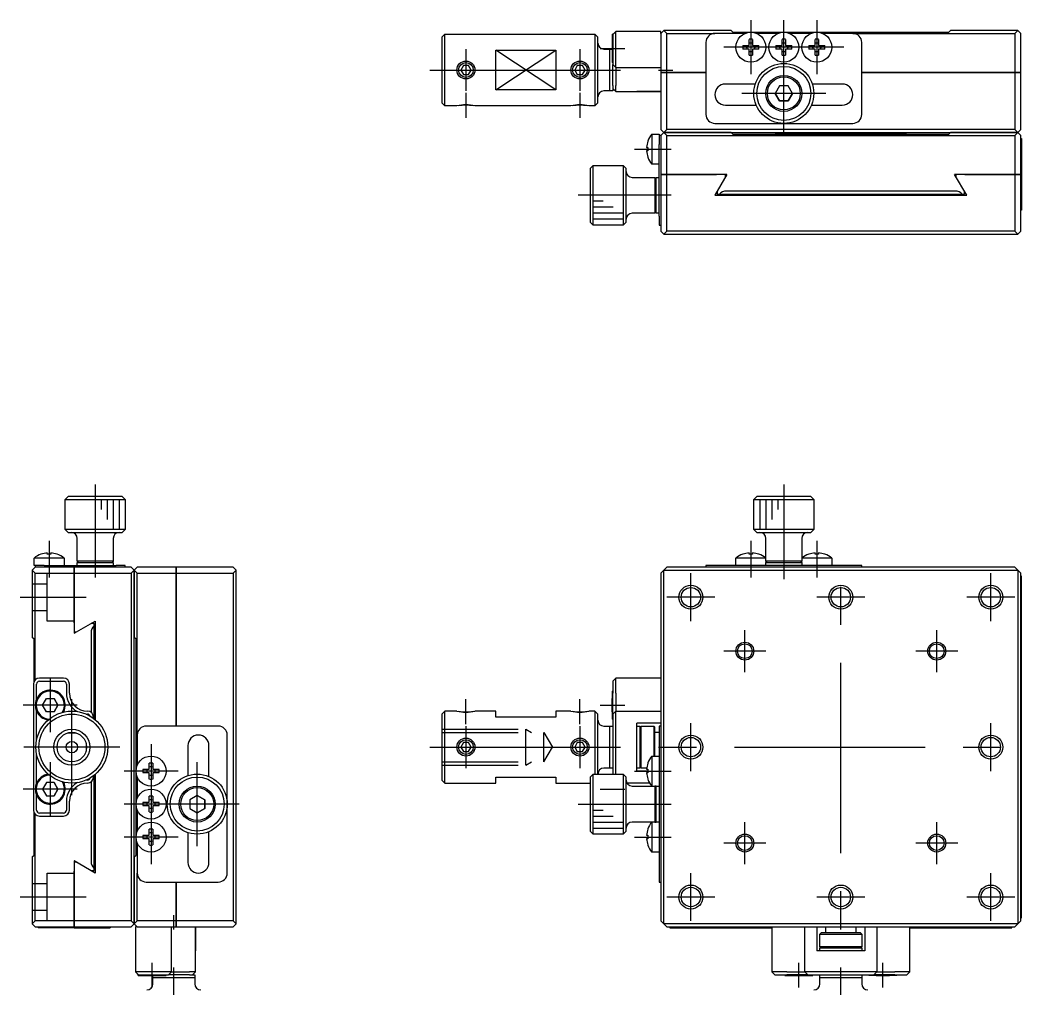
# Model space of a CAD drawing. Extents: x -137 to 250, y -132 to 121.
# Drawn here: x -136.8 to 32, y -40.3 to 121.2 of the extents above; entities that cross this region are included whole.
import ezdxf

# ---------------------------------------------------------------- set-up
doc = ezdxf.new("R2010")
doc.units = 0
doc.linetypes.add('CENTER', pattern=[50.8, 31.75, -6.35, 6.35, -6.35])
doc.linetypes.add('DASHED', pattern=[19.05, 12.7, -6.35])
doc.layers.get('0').update_dxf_attribs({"linetype": 'CONTINUOUS'})
doc.layers.add('CENTER', color=1, linetype='CENTER')

msp = doc.modelspace()

# ---------------------------------------------------------------- linework, layer by layer
at = {"color": 7, "linetype": 'CONTINUOUS'}
for p, q in [((-66.5, 118.42), (-66, 118.92)), ((-66.5, 118.42), (-66.5, 107.42)), ((-66, 106.92), (-66, 118.92)), ((-66, 118.92), (-41, 118.92)), ((-41, 118.92), (-41, 106.92)), ((-41, 118.92), (-40.5, 118.42)), ((-40.5, 107.42), (-40.5, 118.42)), ((-38.1, 118.87), (-38.1, 114.17)), ((-38.1, 118.87), (-37.95, 118.87)), ((-38, 118.82), (-37.5, 119.32)), ((-38, 118.82), (-38, 118.32)), ((-38, 118.32), (-38, 114.32)), ((-37.8, 119.02), (-37.95, 118.87)), ((-30, 119.32), (-37.5, 119.32)), ((-37.5, 118.32), (-37.5, 119.32)), ((-37.5, 114.32), (-37.5, 118.32)), ((-29.5, 119.52), (-30, 119.02)), ((-30, 119.02), (-30, 119.32)), ((-30, 119.02), (-30, 112.52)), ((-18.3, 119.52), (-29.5, 119.52)), ((-29, 119.02), (-29.5, 119.52)), ((-29, 119.02), (-21, 119.02)), ((-29, 112.52), (-29, 119.02)), ((-15.98, 119.02), (-21, 119.02)), ((-18.3, 119.52), (-18, 119.22)), ((-18, 119.22), (-15, 119.22)), ((-15, 119.22), (-9.5, 119.22)), ((-10.48, 119.02), (-14.02, 119.02)), ((-9.5, 119.22), (-4, 119.22)), ((-4.98, 119.02), (-8.52, 119.02)), ((-4, 119.22), (18, 119.22)), ((2, 119.02), (-3.02, 119.02)), ((2, 119.02), (29, 119.02)), ((18, 119.22), (18.3, 119.52)), ((29.5, 119.52), (18.3, 119.52)), ((29.5, 119.52), (29, 119.02)), ((29, 119.02), (29, 112.52)), ((30, 119.02), (29.5, 119.52)), ((30, 112.52), (30, 119.02)), ((-22.5, 117.52), (-22.5, 105.52)), ((-16.32, 117.02), (-15.3, 117.02)), ((-15.3, 117.02), (-15.3, 118.03)), ((-14.7, 118.03), (-14.7, 117.02)), ((-14.7, 117.02), (-13.68, 117.02)), ((-10.82, 117.02), (-9.8, 117.02)), ((-9.8, 117.02), (-9.8, 118.03)), ((-9.2, 118.03), (-9.2, 117.02)), ((-9.2, 117.02), (-8.18, 117.02)), ((-5.32, 117.02), (-4.3, 117.02)), ((-4.3, 117.02), (-4.3, 118.03)), ((-3.7, 118.03), (-3.7, 117.02)), ((-3.7, 117.02), (-2.68, 117.02)), ((3.5, 105.52), (3.5, 117.52)), ((-57.5, 116.23), (-47.5, 116.23)), ((-57.5, 109.6), (-57.5, 116.23)), ((-47.5, 116.23), (-47.5, 109.6)), ((-39.5, 116.42), (-38.5, 116.42)), ((-38.5, 109.42), (-38.5, 116.42)), ((-38.5, 112.92), (-38.5, 116.42)), ((-38.5, 116.42), (-38.1, 116.42)), ((-15.3, 116.42), (-16.32, 116.42)), ((-15.3, 115.4), (-15.3, 116.42)), ((-14.7, 116.42), (-14.7, 115.4)), ((-13.68, 116.42), (-14.7, 116.42)), ((-9.8, 116.42), (-10.82, 116.42)), ((-9.8, 115.4), (-9.8, 116.42)), ((-9.2, 116.42), (-9.2, 115.4)), ((-8.18, 116.42), (-9.2, 116.42)), ((-4.3, 116.42), (-5.32, 116.42)), ((-4.3, 115.4), (-4.3, 116.42)), ((-3.7, 116.42), (-3.7, 115.4)), ((-2.68, 116.42), (-3.7, 116.42)), ((-62.93, 113.67), (-63.37, 112.92)), ((-62.07, 113.67), (-62.93, 113.67)), ((-61.63, 112.92), (-62.07, 113.67)), ((-43.93, 113.67), (-44.37, 112.92)), ((-43.07, 113.67), (-43.93, 113.67)), ((-42.63, 112.92), (-43.07, 113.67)), ((-38, 114.17), (-38.1, 114.17)), ((-38, 114.32), (-38, 113.82)), ((-38, 110.32), (-38, 113.82)), ((-38, 113.82), (-37.5, 113.32)), ((-37.5, 113.32), (-37.5, 114.32)), ((-37.5, 113.32), (-37.5, 110.32)), ((-37.5, 113.32), (-30, 113.32)), ((-63.37, 112.92), (-62.93, 112.17)), ((-62.93, 112.17), (-62.07, 112.17)), ((-62.07, 112.17), (-61.63, 112.92)), ((-44.37, 112.92), (-43.93, 112.17)), ((-43.93, 112.17), (-43.07, 112.17)), ((-43.07, 112.17), (-42.63, 112.92)), ((-38.5, 109.42), (-38.5, 112.92)), ((-30, 112.52), (-30, 103.02)), ((-30, 112.52), (-29, 112.52)), ((-29, 112.52), (-30, 112.52)), ((-22.5, 112.52), (-29, 112.52)), ((-29, 112.52), (-22.5, 112.52)), ((-29, 103.02), (-29, 112.52)), ((29, 112.52), (3.5, 112.52)), ((3.5, 112.52), (29, 112.52)), ((29, 112.52), (29, 103.02)), ((29, 112.52), (30, 112.52)), ((30, 112.52), (29, 112.52)), ((30, 103.02), (30, 112.52)), ((-38, 110.32), (-38, 109.82)), ((-37.5, 109.32), (-38, 109.82)), ((-38, 109.82), (-38, 109.42)), ((-37.5, 109.32), (-37.5, 110.32)), ((-14.25, 110.57), (-19.25, 110.57)), ((-10.22, 110.27), (-10.94, 109.02)), ((-8.78, 110.27), (-10.22, 110.27)), ((-8.06, 109.02), (-8.78, 110.27)), ((0.25, 110.57), (-4.75, 110.57)), ((-47.5, 109.6), (-57.5, 109.6)), ((-38.5, 109.42), (-39.5, 109.42)), ((-38, 109.42), (-38.5, 109.42)), ((-37.5, 109.32), (-30, 109.32)), ((-30, 109.32), (-34, 109.32)), ((-10.22, 107.77), (-10.94, 109.02)), ((-10.94, 109.02), (-10.22, 107.77)), ((-8.06, 109.02), (-8.78, 107.77)), ((-8.78, 107.77), (-8.06, 109.02)), ((-66, 106.92), (-66.5, 107.42)), ((-64, 106.92), (-66, 106.92)), ((-45, 106.92), (-61, 106.92)), ((-41, 106.92), (-42, 106.92)), ((-40.5, 107.42), (-41, 106.92)), ((-19.25, 107.07), (-14.1, 107.07)), ((-8.78, 107.77), (-10.22, 107.77)), ((-10.22, 107.77), (-8.78, 107.77)), ((-4.9, 107.07), (0.25, 107.07)), ((-30, 103.02), (-29.5, 102.52)), ((-29.5, 102.52), (-29, 103.02)), ((29, 103.02), (-29, 103.02)), ((-21, 104.02), (-9.5, 104.02)), ((-9.5, 104.02), (2, 104.02)), ((29, 103.02), (29.5, 102.52)), ((29.5, 102.52), (30, 103.02)), ((-31.52, 102.22), (-30.3, 102.22)), ((-31.52, 102.22), (-31.52, 97.22)), ((-30.3, 102.22), (-30.3, 102.02)), ((-30.3, 102.02), (-30.3, 100.52)), ((-30, 102.02), (-30.3, 102.02)), ((-29.5, 102.52), (-30, 102.02)), ((-30, 102.02), (-30, 95.52)), ((-29.5, 102.52), (-18.3, 102.52)), ((-18.3, 102.52), (-29.5, 102.52)), ((-29, 102.02), (-29.5, 102.52)), ((-29, 102.02), (29, 102.02)), ((-29, 95.52), (-29, 102.02)), ((-18.3, 102.52), (18.3, 102.52)), ((-18.3, 102.52), (-18, 102.22)), ((-18, 102.22), (18, 102.22)), ((-10.5, 102.32), (10.5, 102.32)), ((18, 102.22), (18.3, 102.52)), ((18.3, 102.52), (29.5, 102.52)), ((29.5, 102.52), (18.3, 102.52)), ((29.5, 102.52), (29, 102.02)), ((29, 102.02), (29, 95.52)), ((30, 102.02), (29.5, 102.52)), ((30, 95.52), (30, 102.02)), ((30, 101.52), (30.15, 101.52)), ((30.15, 101.52), (30.15, 95.52)), ((-32.38, 100.02), (-32.17, 100.02)), ((-32.17, 101.07), (-32.17, 101.03)), ((-32.17, 100.02), (-32.17, 99.42)), ((-30.3, 88.52), (-30.3, 100.52)), ((-32.17, 99.42), (-32.38, 99.42)), ((-32.17, 98.4), (-32.17, 98.37)), ((-41.8, 96.52), (-41.3, 97.02)), ((-41.8, 96.52), (-41.8, 87.52)), ((-41.3, 87.02), (-41.3, 97.02)), ((-41.3, 97.02), (-36.3, 97.02)), ((-36.3, 97.02), (-36.3, 87.02)), ((-36.3, 97.02), (-35.8, 96.52)), ((-35.8, 87.52), (-35.8, 96.52)), ((-30.3, 97.22), (-31.52, 97.22)), ((-34.8, 95.02), (-31, 95.02)), ((-31, 95.02), (-31, 89.02)), ((-31, 95.02), (-30.8, 94.82)), ((-30.8, 89.02), (-30.8, 95.02)), ((-30.8, 95.02), (-30.3, 95.02)), ((-30.8, 89.22), (-30.8, 94.82)), ((-30, 95.52), (-30, 86.02)), ((-30, 95.52), (-29, 95.52)), ((-29, 95.52), (-30, 95.52)), ((-20.7, 95.52), (-29, 95.52)), ((-29, 95.52), (-20.7, 95.52)), ((-29, 86.02), (-29, 95.52)), ((-18.98, 95.52), (-21, 92.02)), ((-18.98, 95.52), (-20.7, 95.52)), ((-19.2, 95.14), (-19.2, 95.52)), ((-19.1, 95.31), (-18.98, 95.52)), ((21, 92.02), (18.98, 95.52)), ((18.98, 95.52), (19.1, 95.31)), ((20.7, 95.52), (18.98, 95.52)), ((19.2, 95.52), (19.2, 95.14)), ((29, 95.52), (20.7, 95.52)), ((20.7, 95.52), (29, 95.52)), ((29, 95.52), (29, 86.02)), ((29, 95.52), (30, 95.52)), ((30, 95.52), (29, 95.52)), ((30, 86.02), (30, 95.52)), ((30, 95.52), (30.15, 95.52)), ((30, 95.52), (30.15, 95.52)), ((30.15, 95.52), (30.15, 89.52)), ((-21, 92.02), (21, 92.02)), ((-20.6, 92.71), (-20.6, 92.22)), ((-20.6, 92.22), (-20.22, 92.22)), ((-20.22, 92.22), (20.22, 92.22)), ((19.1, 92.72), (-19.1, 92.72)), ((-5, 92.02), (-5, 92.22)), ((5, 92.22), (5, 92.02)), ((20.22, 92.22), (20.6, 92.22)), ((20.6, 92.22), (20.6, 92.71)), ((-39.6, 91.02), (-41.3, 91.02)), ((-37.95, 90.02), (-41.3, 90.02)), ((30.15, 89.52), (30, 89.52)), ((-36.3, 89.02), (-41.3, 89.02)), ((-36.3, 88.02), (-41.3, 88.02)), ((-31, 89.02), (-34.8, 89.02)), ((-30.8, 89.22), (-31, 89.02)), ((-30.3, 89.02), (-30.8, 89.02)), ((-30.3, 88.52), (-30.3, 87.02)), ((-41.3, 87.02), (-41.8, 87.52)), ((-36.3, 87.02), (-41.3, 87.02)), ((-35.8, 87.52), (-36.3, 87.02)), ((-30.3, 87.02), (-30, 87.02)), ((-30, 86.02), (-29.5, 85.52)), ((-29.5, 85.52), (-29, 86.02)), ((-29.5, 85.52), (29.5, 85.52)), ((29, 86.02), (-29, 86.02)), ((29, 86.02), (29.5, 85.52)), ((29.5, 85.52), (30, 86.02)), ((-129.3, 41.3), (-128.8, 41.8)), ((-129.3, 41.3), (-119.3, 41.3)), ((-129.3, 36.3), (-129.3, 41.3)), ((-119.8, 41.8), (-128.8, 41.8)), ((-123.3, 41.3), (-123.3, 39.6)), ((-122.3, 41.3), (-122.3, 37.95)), ((-121.3, 41.3), (-121.3, 36.3)), ((-120.3, 41.3), (-120.3, 36.3)), ((-119.8, 41.8), (-119.3, 41.3)), ((-119.3, 41.3), (-119.3, 36.3)), ((-14.5, 41.3), (-14, 41.8)), ((-14.5, 41.3), (-4.5, 41.3)), ((-14.5, 36.3), (-14.5, 41.3)), ((-5, 41.8), (-14, 41.8)), ((-13.5, 41.3), (-13.5, 36.3)), ((-12.5, 41.3), (-12.5, 36.3)), ((-11.5, 41.3), (-11.5, 37.95)), ((-10.5, 41.3), (-10.5, 39.6)), ((-5, 41.8), (-4.5, 41.3)), ((-4.5, 41.3), (-4.5, 36.3)), ((-119.3, 36.3), (-129.3, 36.3)), ((-128.8, 35.8), (-129.3, 36.3)), ((-128.8, 35.8), (-119.8, 35.8)), ((-119.3, 36.3), (-119.8, 35.8)), ((-9.5, 36.3), (-14.5, 36.3)), ((-14, 35.8), (-14.5, 36.3)), ((-14, 35.8), (-9.5, 35.8)), ((-4.5, 36.3), (-9.5, 36.3)), ((-9.5, 35.8), (-5, 35.8)), ((-4.5, 36.3), (-5, 35.8)), ((-127.3, 31), (-127.3, 34.8)), ((-121.3, 34.8), (-121.3, 31)), ((-12.5, 31), (-12.5, 34.8)), ((-6.5, 34.8), (-6.5, 31)), ((-133.32, 32.17), (-133.35, 32.17)), ((-132.3, 32.17), (-132.3, 32.38)), ((-131.7, 32.17), (-132.3, 32.17)), ((-131.7, 32.38), (-131.7, 32.17)), ((-130.65, 32.17), (-130.69, 32.17)), ((-16.32, 32.17), (-16.35, 32.17)), ((-15.3, 32.17), (-15.3, 32.38)), ((-14.7, 32.17), (-15.3, 32.17)), ((-14.7, 32.38), (-14.7, 32.17)), ((-13.65, 32.17), (-13.68, 32.17)), ((-5.32, 32.17), (-5.35, 32.17)), ((-4.3, 32.17), (-4.3, 32.38)), ((-3.7, 32.17), (-4.3, 32.17)), ((-3.7, 32.38), (-3.7, 32.17)), ((-2.65, 32.17), (-2.68, 32.17)), ((-134.5, 30.3), (-134.5, 31.52)), ((-129.5, 31.52), (-134.5, 31.52)), ((-129.5, 31.52), (-129.5, 30.3)), ((-121.3, 31), (-127.3, 31)), ((-127.1, 30.8), (-127.3, 31)), ((-127.3, 30.8), (-121.3, 30.8)), ((-127.3, 30.3), (-127.3, 30.8)), ((-127.1, 30.8), (-121.5, 30.8)), ((-121.3, 31), (-121.5, 30.8)), ((-121.3, 30.8), (-121.3, 30.3)), ((-17.5, 30.3), (-17.5, 31.52)), ((-12.5, 31.52), (-17.5, 31.52)), ((-9.5, 31), (-12.5, 31)), ((-12.3, 30.8), (-12.5, 31)), ((-12.5, 31), (-12.5, 30.8)), ((-12.5, 30.8), (-6.5, 30.8)), ((-12.5, 30.8), (-12.3, 30.8)), ((-12.5, 30.3), (-12.5, 30.8)), ((-6.5, 31), (-9.5, 31)), ((-6.5, 31), (-6.7, 30.8)), ((-6.7, 30.8), (-6.5, 30.8)), ((-1.5, 31.52), (-6.5, 31.52)), ((-6.5, 30.8), (-6.5, 31)), ((-6.5, 30.8), (-6.5, 30.3)), ((-1.5, 31.52), (-1.5, 30.3)), ((-134.3, 30), (-134.8, 29.5)), ((-134.8, 29.5), (-134.8, 18.3)), ((-134.8, 29.5), (-134.3, 29)), ((-134.3, 30.3), (-134.5, 30.3)), ((-132.8, 30.3), (-134.3, 30.3)), ((-134.3, 30.3), (-134.3, 30)), ((-127.8, 30), (-134.3, 30)), ((-134.3, 11.21), (-134.3, 29)), ((-134.3, 29), (-127.8, 29)), ((-132.8, 30.3), (-120.8, 30.3)), ((-118.3, 30), (-127.8, 30)), ((-127.8, 29), (-127.8, 30)), ((-127.8, 30), (-127.8, 29)), ((-127.8, 29), (-118.3, 29)), ((-127.8, 29), (-127.8, 20.7)), ((-127.8, 20.7), (-127.8, 29)), ((-119.3, 30.3), (-120.8, 30.3)), ((-119.3, 30), (-119.3, 30.3)), ((-117.8, 29.5), (-118.3, 30)), ((-118.3, 29), (-117.8, 29.5)), ((-118.3, 29), (-118.3, -29)), ((-117.3, 30), (-117.8, 29.5)), ((-117.8, 18.3), (-117.8, 29.5)), ((-117.8, 29.5), (-117.8, 18.3)), ((-117.8, 29.5), (-117.3, 29)), ((-110.8, 30), (-117.3, 30)), ((-117.3, 2), (-117.3, 29)), ((-117.3, 29), (-110.8, 29)), ((-101.3, 30), (-110.8, 30)), ((-110.8, 29), (-110.8, 30)), ((-110.8, 30), (-110.8, 29)), ((-110.8, 3.5), (-110.8, 29)), ((-110.8, 29), (-110.8, 3.5)), ((-110.8, 29), (-101.3, 29)), ((-100.8, 29.5), (-101.3, 30)), ((-101.3, 29), (-100.8, 29.5)), ((-101.3, 29), (-101.3, -29)), ((-100.8, -29.5), (-100.8, 29.5)), ((-30, 29), (-29.5, 29.5)), ((-30, 29), (-30, -29)), ((-29.5, 29.5), (-29, 30)), ((-29.5, 29.5), (29.5, 29.5)), ((-29.5, -29.5), (-29.5, 29.5)), ((29, 30), (-29, 30)), ((3.5, 30.3), (-22.5, 30.3)), ((-22.5, 30.3), (-22.5, 30)), ((3.5, 30), (3.5, 30.3)), ((29, 30), (29.5, 29.5)), ((29.5, 29.5), (29.5, -29.5)), ((29.5, 29.5), (30, 29)), ((30, -29), (30, 29)), ((30.15, 28.5), (30, 28.5)), ((30.15, -28.5), (30.15, 28.5)), ((-127.8, 18.98), (-124.3, 21)), ((-127.8, 20.7), (-127.8, 18.98)), ((-124.5, 20.6), (-125, 20.6)), ((-124.5, 20.22), (-124.5, 20.6)), ((-124.3, 21), (-124.3, 4.56)), ((-127.8, 19.2), (-127.42, 19.2)), ((-127.8, 18.98), (-127.59, 19.1)), ((-125, 19.1), (-125, 5.8)), ((-124.5, 4.72), (-124.5, 20.22)), ((-134.5, 18), (-134.8, 18.3)), ((-134.5, 10.94), (-134.5, 18)), ((-117.8, -18.3), (-117.8, 18.3)), ((-117.5, 18), (-117.8, 18.3)), ((-117.5, -4), (-117.5, 18)), ((-134.6, 10.5), (-134.6, -10.5)), ((-134.1, 7.98), (-134.1, 10.5)), ((-129.6, 11.5), (-133.6, 11.5)), ((-133.6, 11), (-129.6, 11)), ((-129.1, 10.5), (-129.1, 9)), ((-128.6, 9), (-128.6, 10.5)), ((-38, 11), (-37.5, 11.5)), ((-38, 11), (-38, 10.5)), ((-38, 10.5), (-38, 9)), ((-30, 11.5), (-37.5, 11.5)), ((-37.5, 10.5), (-37.5, 11.5)), ((-37.5, 9), (-37.5, 10.5)), ((-38.1, 9.35), (-38.1, 4.65)), ((-38.1, 9.35), (-38.1, 4.65)), ((-38.1, 9.35), (-38, 9.35)), ((-38, 5.5), (-38, 9)), ((-37.5, 9), (-37.5, 6)), ((-133.07, 7), (-132.44, 8.1)), ((-132.44, 5.9), (-133.07, 7)), ((-132.44, 8.1), (-131.17, 8.1)), ((-130.53, 7), (-131.17, 8.1)), ((-131.17, 8.1), (-130.53, 7)), ((-131.17, 5.9), (-130.53, 7)), ((-130.53, 7), (-131.17, 5.9)), ((-38.1, 8.1), (-38.1, 7)), ((-38.1, 7), (-38.1, 8.1)), ((-38.1, 7), (-38.1, 5.9)), ((-38.1, 5.9), (-38.1, 7)), ((-134.1, 1.09), (-134.1, 6.02)), ((-131.17, 5.9), (-132.44, 5.9)), ((-66.5, 5.5), (-66, 6)), ((-66.5, 5.5), (-66.5, -5.5)), ((-66, -6), (-66, 6)), ((-64, 6), (-66, 6)), ((-57.5, 6), (-61, 6)), ((-57.5, 5), (-57.5, 6)), ((-47.5, 6), (-47.5, 5)), ((-45, 6), (-47.5, 6)), ((-41, 6), (-42, 6)), ((-41, 6), (-41, -4.5)), ((-41, 6), (-40.5, 5.5)), ((-40.5, -4.5), (-40.5, 5.5)), ((-38, 5.5), (-37.5, 6)), ((-38, 5.5), (-38, 5)), ((-37.5, 6), (-30, 6)), ((-37.5, 5), (-37.5, 6)), ((-124.6, 4.8), (-124.6, 5)), ((-124.5, 5), (-124.3, 5)), ((-103.8, 3.5), (-115.8, 3.5)), ((-47.5, 5), (-57.5, 5)), ((-39.5, 3.5), (-38.5, 3.5)), ((-38.5, -3.5), (-38.5, 3.5)), ((-38.5, 0), (-38.5, 3.5)), ((-38.5, 3.5), (-38, 3.5)), ((-38, 4.65), (-38.1, 4.65)), ((-38, 5), (-38, 1.62)), ((-37.5, -4.5), (-37.5, 5)), ((-34, -4), (-34, 4)), ((-30, 4), (-34, 4)), ((-34, 3.5), (-33.5, 3.5)), ((-33.5, 3.5), (-33.5, -3.5)), ((-33.5, 3.5), (-33.5, 3.3)), ((-33.5, 3.3), (-33.3, 3.5)), ((-33.3, -3.5), (-33.3, 3.5)), ((-33.3, 3.5), (-31.2, 3.5)), ((-31.2, 3.5), (-31.2, -1.5)), ((-31.2, 3.5), (-31, 3.3)), ((-30.3, 3.5), (-30.3, -22.5)), ((-30, 3.5), (-30.3, 3.5)), ((-127.5, 2.34), (-128.9, 2.34)), ((-117.3, 2), (-117.3, -3.02)), ((-102.3, -9.5), (-102.3, 2)), ((-31, -1.5), (-31, 3.3)), ((-31, 2.5), (-31, 3.3)), ((-31, 2.5), (-30.3, 2.5)), ((-31, -1.5), (-31, 2.5)), ((-31, 2), (-31, 2.5)), ((-125.8, 0.69), (-125.8, -0.69)), ((-108.85, 0.25), (-108.85, -4.75)), ((-105.35, -4.9), (-105.35, 0.25)), ((-62.93, 0.75), (-63.37, 0)), ((-63.37, 0), (-62.93, -0.75)), ((-62.07, 0.75), (-62.93, 0.75)), ((-61.63, 0), (-62.07, 0.75)), ((-62.07, -0.75), (-61.63, 0)), ((-43.93, 0.75), (-44.37, 0)), ((-44.37, 0), (-43.93, -0.75)), ((-43.07, 0.75), (-43.93, 0.75)), ((-42.63, 0), (-43.07, 0.75)), ((-43.07, -0.75), (-42.63, 0)), ((-38.5, -3.5), (-38.5, 0)), ((-38, 1.62), (-38, -1.62)), ((-134.1, -6.02), (-134.1, -1.09)), ((-122.39, -1.5), (-122.39, -1.5)), ((-62.93, -0.75), (-62.07, -0.75)), ((-43.93, -0.75), (-43.07, -0.75)), ((-38, -1.62), (-38, -4.5)), ((-31.52, -1.5), (-30.3, -1.5)), ((-31.52, -1.5), (-31.52, -6.5)), ((-115.3, -3.7), (-115.3, -2.68)), ((-114.7, -2.68), (-114.7, -3.7)), ((-33.3, -3.5), (-33.5, -3.3)), ((-33.5, -3.3), (-33.5, -3.5)), ((-32.17, -2.65), (-32.17, -2.68)), ((-124.6, -5), (-124.6, -4.8)), ((-124.5, -20.22), (-124.5, -4.72)), ((-124.3, -5), (-124.5, -5)), ((-124.3, -4.56), (-124.3, -21)), ((-117.5, -9.5), (-117.5, -4)), ((-117.3, -4.98), (-117.3, -8.52)), ((-116.32, -3.7), (-115.3, -3.7)), ((-115.3, -4.3), (-116.32, -4.3)), ((-115.3, -5.32), (-115.3, -4.3)), ((-114.7, -3.7), (-113.69, -3.7)), ((-114.7, -4.3), (-114.7, -5.32)), ((-113.69, -4.3), (-114.7, -4.3)), ((-57.5, -5), (-47.5, -5)), ((-57.5, -6), (-57.5, -5)), ((-47.5, -5), (-47.5, -6)), ((-41.8, -5), (-41.3, -4.5)), ((-41.8, -5), (-41.8, -14)), ((-41.3, -14.5), (-41.3, -4.5)), ((-41.3, -4.5), (-36.3, -4.5)), ((-38.5, -3.5), (-39.5, -3.5)), ((-38, -3.5), (-38.5, -3.5)), ((-36.3, -4.5), (-36.3, -9.5)), ((-36.3, -4.5), (-35.8, -5)), ((-35.8, -9.5), (-35.8, -5)), ((-33.5, -3.5), (-34, -3.5)), ((-32.2, -4), (-34, -4)), ((-32.36, -3.5), (-33.3, -3.5)), ((-32.38, -3.7), (-32.17, -3.7)), ((-32.17, -4.3), (-32.38, -4.3)), ((-32.17, -3.7), (-32.17, -4.3)), ((-132.44, -5.9), (-133.07, -7)), ((-131.17, -5.9), (-132.44, -5.9)), ((-131.17, -5.9), (-130.53, -7)), ((-130.53, -7), (-131.17, -5.9)), ((-125, -5.8), (-125, -19.1)), ((-66, -6), (-66.5, -5.5)), ((-66, -6), (-57.5, -6)), ((-47.5, -6), (-41.8, -6)), ((-31.86, -6), (-35.67, -6)), ((-34.8, -6.5), (-31, -6.5)), ((-32.17, -5.32), (-32.17, -5.35)), ((-31, -6.5), (-31, -9.5)), ((-31, -6.5), (-30.8, -6.7)), ((-30.8, -6.5), (-31, -6.5)), ((-30.8, -12.5), (-30.8, -6.5)), ((-30.8, -6.5), (-30.3, -6.5)), ((-30.8, -6.7), (-30.8, -6.5)), ((-134.1, -10.5), (-134.1, -7.98)), ((-133.07, -7), (-132.44, -8.1)), ((-132.44, -8.1), (-131.17, -8.1)), ((-130.53, -7), (-131.17, -8.1)), ((-131.17, -8.1), (-130.53, -7)), ((-115.3, -9.2), (-115.3, -8.18)), ((-114.7, -8.18), (-114.7, -9.2)), ((-107.3, -8.06), (-108.55, -8.78)), ((-107.3, -8.06), (-106.05, -8.78)), ((-106.05, -8.78), (-107.3, -8.06)), ((-129.1, -9), (-129.1, -10.5)), ((-128.6, -10.5), (-128.6, -9)), ((-117.5, -15), (-117.5, -9.5)), ((-116.32, -9.2), (-115.3, -9.2)), ((-115.3, -9.8), (-116.32, -9.8)), ((-115.3, -10.82), (-115.3, -9.8)), ((-114.7, -9.2), (-113.69, -9.2)), ((-114.7, -9.8), (-114.7, -10.82)), ((-113.69, -9.8), (-114.7, -9.8)), ((-108.55, -8.78), (-108.55, -10.22)), ((-106.05, -8.78), (-106.05, -10.22)), ((-106.05, -10.22), (-106.05, -8.78)), ((-102.3, -21), (-102.3, -9.5)), ((-36.3, -9.5), (-36.3, -14.5)), ((-35.8, -14), (-35.8, -9.5)), ((-31, -9.5), (-31, -12.5)), ((-134.5, -18), (-134.5, -10.94)), ((-134.3, -29), (-134.3, -11.21)), ((-129.6, -11), (-133.6, -11)), ((-133.6, -11.5), (-129.6, -11.5)), ((-117.3, -10.48), (-117.3, -14.02)), ((-108.55, -10.22), (-107.3, -10.94)), ((-106.05, -10.22), (-107.3, -10.94)), ((-107.3, -10.94), (-106.05, -10.22)), ((-41.3, -10.5), (-39.6, -10.5)), ((-41.3, -11.5), (-37.95, -11.5)), ((-41.3, -12.5), (-36.3, -12.5)), ((-41.3, -13.5), (-36.3, -13.5)), ((-31, -12.5), (-34.8, -12.5)), ((-31.52, -12.5), (-31.52, -17.5)), ((-30.8, -12.3), (-31, -12.5)), ((-31, -12.5), (-30.8, -12.5)), ((-30.8, -12.5), (-30.8, -12.3)), ((-30.3, -12.5), (-30.8, -12.5)), ((-117.5, -18), (-117.5, -15)), ((-116.32, -14.7), (-115.3, -14.7)), ((-115.3, -14.7), (-115.3, -13.68)), ((-114.7, -13.68), (-114.7, -14.7)), ((-114.7, -14.7), (-113.69, -14.7)), ((-108.85, -14.25), (-108.85, -19.25)), ((-105.35, -19.25), (-105.35, -14.1)), ((-41.3, -14.5), (-41.8, -14)), ((-36.3, -14.5), (-41.3, -14.5)), ((-35.8, -14), (-36.3, -14.5)), ((-32.38, -14.7), (-32.17, -14.7)), ((-32.17, -13.65), (-32.17, -13.68)), ((-32.17, -14.7), (-32.17, -15.3)), ((-117.3, -15.98), (-117.3, -21)), ((-115.3, -15.3), (-116.32, -15.3)), ((-115.3, -16.32), (-115.3, -15.3)), ((-114.7, -15.3), (-114.7, -16.32)), ((-113.69, -15.3), (-114.7, -15.3)), ((-32.17, -15.3), (-32.38, -15.3)), ((-32.17, -16.32), (-32.17, -16.35)), ((-134.8, -18.3), (-134.5, -18)), ((-134.8, -18.3), (-134.8, -29.5)), ((-117.8, -18.3), (-117.5, -18)), ((-117.8, -29.5), (-117.8, -18.3)), ((-117.8, -18.3), (-117.8, -29.5)), ((-30.3, -17.5), (-31.52, -17.5)), ((-124.3, -21), (-127.8, -18.98)), ((-127.8, -18.98), (-127.8, -20.7)), ((-127.59, -19.1), (-127.8, -18.98)), ((-127.42, -19.2), (-127.8, -19.2)), ((-127.59, -19.1), (-125, -20.6)), ((-124.5, -20.6), (-124.5, -20.22)), ((-127.8, -20.7), (-127.8, -29)), ((-127.8, -29), (-127.8, -20.7)), ((-125, -20.6), (-124.5, -20.6)), ((-117.3, -29), (-117.3, -21)), ((-115.8, -22.5), (-103.8, -22.5)), ((-110.8, -22.5), (-110.8, -29)), ((-110.8, -29), (-110.8, -22.5)), ((-30.3, -22.5), (-30, -22.5)), ((30, -28.5), (30.15, -28.5)), ((-134.3, -29), (-134.8, -29.5)), ((-134.8, -29.5), (-134.3, -30)), ((-127.8, -29), (-134.3, -29)), ((-134.3, -30), (-127.8, -30)), ((-133.8, -30), (-133.8, -30.15)), ((-127.8, -30.15), (-133.8, -30.15)), ((-118.3, -29), (-127.8, -29)), ((-127.8, -30), (-127.8, -29)), ((-127.8, -29), (-127.8, -30)), ((-127.8, -30), (-118.3, -30)), ((-127.8, -30.15), (-127.8, -30)), ((-127.8, -30), (-127.8, -30.15)), ((-127.8, -30.15), (-121.8, -30.15)), ((-121.8, -30), (-121.8, -30.15)), ((-117.8, -29.5), (-118.3, -29)), ((-118.3, -30), (-117.8, -29.5)), ((-117.3, -29), (-117.8, -29.5)), ((-117.8, -29.5), (-117.3, -30)), ((-117.6, -30), (-117.6, -37.5)), ((-117.3, -30), (-117.6, -30)), ((-110.8, -29), (-117.3, -29)), ((-117.3, -30), (-110.8, -30)), ((-111.6, -37.5), (-111.6, -30)), ((-101.3, -29), (-110.8, -29)), ((-110.8, -30), (-110.8, -29)), ((-110.8, -29), (-110.8, -30)), ((-110.8, -30), (-101.3, -30)), ((-107.6, -37.5), (-107.6, -30)), ((-107.6, -30), (-107.6, -34)), ((-100.8, -29.5), (-101.3, -29)), ((-101.3, -30), (-100.8, -29.5)), ((-29.5, -29.5), (-30, -29)), ((29.5, -29.5), (-29.5, -29.5)), ((-29, -30), (-29.5, -29.5)), ((-29, -30), (29, -30)), ((-28.5, -30), (-28.5, -30.15)), ((-28.5, -30.15), (-11.5, -30.15)), ((-11.5, -30), (-11.5, -37.5)), ((-6, -37.5), (-6, -30)), ((-4, -30), (-4, -34)), ((-2.5, -31), (-2.5, -30)), ((2.5, -30), (2.5, -31)), ((4, -30), (4, -34)), ((6, -30), (6, -37.5)), ((11.5, -37.5), (11.5, -30)), ((11.5, -30.15), (28.5, -30.15)), ((28.5, -30.15), (28.5, -30)), ((29.5, -29.5), (29, -30)), ((30, -29), (29.5, -29.5)), ((-3.5, -31.2), (-3.3, -31)), ((-3.5, -31.2), (3.5, -31.2)), ((-3.5, -33.3), (-3.5, -31.2)), ((-2.5, -31), (-3.3, -31)), ((3.3, -31), (-3.3, -31)), ((2.5, -31), (-2.5, -31)), ((-2, -31), (-2.5, -31)), ((2.5, -31), (2, -31)), ((3.3, -31), (2.5, -31)), ((3.3, -31), (3.5, -31.2)), ((3.5, -31.2), (3.5, -33.3)), ((3.5, -33.3), (-3.5, -33.3)), ((-3.3, -33.5), (-3.5, -33.3)), ((-3.5, -33.5), (3.5, -33.5)), ((-3.5, -33.5), (-3.3, -33.5)), ((-3.5, -34), (-3.5, -33.5)), ((3.5, -33.3), (3.3, -33.5)), ((3.3, -33.5), (3.5, -33.5)), ((3.5, -33.5), (3.5, -34)), ((4, -34), (-4, -34)), ((-116.6, -37.5), (-117.6, -37.5)), ((-117.1, -38), (-117.6, -37.5)), ((-117.3, -37.8), (-117.15, -37.95)), ((-117.15, -38.1), (-117.15, -37.95)), ((-117.15, -38.1), (-112.45, -38.1)), ((-117.1, -38), (-116.6, -38)), ((-112.6, -37.5), (-116.6, -37.5)), ((-116.6, -38), (-112.6, -38)), ((-114.7, -38.5), (-114.7, -38.1)), ((-107.7, -38.5), (-114.7, -38.5)), ((-111.2, -38.5), (-114.7, -38.5)), ((-114.7, -39.5), (-114.7, -38.5)), ((-111.6, -37.5), (-112.6, -37.5)), ((-112.6, -38), (-112.1, -38)), ((-112.45, -38), (-112.45, -38.1)), ((-112.1, -38), (-111.6, -37.5)), ((-108.6, -38), (-112.1, -38)), ((-111.6, -37.5), (-108.6, -37.5)), ((-107.7, -38.5), (-111.2, -38.5)), ((-107.6, -37.5), (-108.6, -37.5)), ((-108.6, -38), (-108.1, -38)), ((-107.6, -37.5), (-108.1, -38)), ((-108.1, -38), (-107.7, -38)), ((-107.7, -38), (-107.7, -38.5)), ((-107.7, -38.5), (-107.7, -39.5)), ((-10.5, -37.5), (-11.5, -37.5)), ((-11, -38), (-11.5, -37.5)), ((-11, -38), (-10.5, -38)), ((-9, -37.5), (-10.5, -37.5)), ((-10.5, -38), (-9, -38)), ((-9.35, -38.1), (-9.35, -38)), ((-9.35, -38.1), (-4.65, -38.1)), ((-9.35, -38.1), (-4.65, -38.1)), ((-9, -37.5), (-6, -37.5)), ((-5.5, -38), (-9, -38)), ((-8.1, -38.1), (-7, -38.1)), ((-7, -38.1), (-8.1, -38.1)), ((-7, -38.1), (-5.9, -38.1)), ((-5.9, -38.1), (-7, -38.1)), ((-5.5, -38), (-6, -37.5)), ((-5, -37.5), (-6, -37.5)), ((-5.5, -38), (-5, -38)), ((5, -37.5), (-5, -37.5)), ((-5, -38), (-1.62, -38)), ((-4.65, -38), (-4.65, -38.1)), ((-3.5, -38.5), (-3.5, -38)), ((0, -38.5), (-3.5, -38.5)), ((3.5, -38.5), (-3.5, -38.5)), ((-3.5, -39.5), (-3.5, -38.5)), ((-1.62, -38), (1.62, -38)), ((3.5, -38.5), (0, -38.5)), ((1.62, -38), (5, -38)), ((3.5, -38), (3.5, -38.5)), ((3.5, -38.5), (3.5, -39.5)), ((4.65, -38.1), (4.65, -38)), ((9.35, -38.1), (4.65, -38.1)), ((9.35, -38.1), (4.65, -38.1)), ((6, -37.5), (5, -37.5)), ((5, -38), (5.5, -38)), ((6, -37.5), (5.5, -38)), ((9, -38), (5.5, -38)), ((7, -38.1), (5.9, -38.1)), ((5.9, -38.1), (7, -38.1)), ((6, -37.5), (9, -37.5)), ((7, -38.1), (8.1, -38.1)), ((8.1, -38.1), (7, -38.1)), ((10.5, -37.5), (9, -37.5)), ((9, -38), (10.5, -38)), ((9.35, -38), (9.35, -38.1)), ((11.5, -37.5), (10.5, -37.5)), ((10.5, -38), (11, -38)), ((11.5, -37.5), (11, -38))]:
    msp.add_line(p, q, dxfattribs=at)
at = {"color": 3, "linetype": 'CONTINUOUS'}
for p, q in [((-47.5, 109.6), (-57.5, 116.23)), ((-57.5, 109.6), (-47.5, 116.23))]:
    msp.add_line(p, q, dxfattribs=at)
at = {"color": 3, "linetype": 'DASHED'}
for p, q in [((-132.3, 21), (-132.3, 29)), ((-134.8, 27.25), (-132.3, 27.25)), ((-132.3, 22.75), (-134.8, 22.75)), ((-127.8, 21), (-132.3, 21)), ((-66.5, 3), (-52.5, 3)), ((-66.5, 2.46), (-49.5, 2.46)), ((-52.5, -3), (-52.5, 3)), ((-52.5, 3), (-51.56, 2.46)), ((-49.5, -2.46), (-49.5, 2.46)), ((-49.5, 2.46), (-48.08, 0)), ((-49.5, -2.46), (-48.08, 0)), ((-66.5, -2.46), (-49.5, -2.46)), ((-66.5, -3), (-52.5, -3)), ((-52.5, -3), (-51.56, -2.46)), ((-132.3, -29), (-132.3, -21)), ((-132.3, -21), (-127.8, -21)), ((-134.8, -22.75), (-132.3, -22.75)), ((-132.3, -27.25), (-134.8, -27.25))]:
    msp.add_line(p, q, dxfattribs=at)
at = {"color": 7, "linetype": 'CONTINUOUS'}
for centre, radius in [((-15, 116.72), 2.5), ((-9.5, 116.72), 2.5), ((-4, 116.72), 2.5), ((-62.5, 112.92), 1.23), ((-43.5, 112.92), 1.23), ((-9.5, 109.02), 5), ((-9.5, 109.02), 4.5), ((-9.5, 109.02), 3), ((-9.5, 109.02), 2.75), ((-25, 25), 1.62), ((0, 25), 1.62), ((25, 25), 1.62), ((-16, 16), 1.23), ((16, 16), 1.23), ((-128.2, 0), 6), ((-128.2, 0), 5.5), ((-128.2, 0), 2.46), ((-128.2, 0), 0.951), ((-62.5, 0), 1.23), ((-43.5, 0), 1.23), ((-25, 0), 1.62), ((25, 0), 1.62), ((-115, -4), 2.5), ((-107.3, -9.5), 5), ((-107.3, -9.5), 4.5), ((-107.3, -9.5), 3), ((-107.3, -9.5), 2.75), ((-115, -9.5), 2.5), ((-115, -15), 2.5), ((-16, -16), 1.23), ((16, -16), 1.23), ((-25, -25), 1.62), ((0, -25), 1.62), ((25, -25), 1.62)]:
    msp.add_circle(centre, radius, dxfattribs=at)
at = {"color": 3, "linetype": 'CONTINUOUS'}
for centre, radius in [((-62.5, 112.92), 1.5), ((-43.5, 112.92), 1.5), ((-25, 25), 2), ((0, 25), 2), ((25, 25), 2), ((-16, 16), 1.5), ((16, 16), 1.5), ((-128.2, 0), 3), ((-25, 0), 2), ((25, 0), 2), ((-62.5, 0), 1.5), ((-43.5, 0), 1.5), ((-16, -16), 1.5), ((16, -16), 1.5), ((-25, -25), 2), ((0, -25), 2), ((25, -25), 2)]:
    msp.add_circle(centre, radius, dxfattribs=at)
at = {"color": 7, "linetype": 'CONTINUOUS'}
for centre, radius, start, end in [((-21, 117.52), 1.5, 90, 180), ((2, 117.52), 1.5, 0, 90), ((-39.5, 117.42), 1, 180, 270), ((-15, 116.72), 1.35, 167.1604, 192.8396), ((-15, 116.72), 0.708, 154.9481, 205.0519), ((-15, 116.72), 1.35, 77.1604, 102.8396), ((-15, 116.72), 0.708, 64.9481, 115.0519), ((-15, 116.72), 0.708, 334.9481, 25.0519), ((-15, 116.72), 1.35, 347.1604, 12.8396), ((-9.5, 116.72), 1.35, 167.1604, 192.8396), ((-9.5, 116.72), 0.708, 154.9481, 205.0519), ((-9.5, 116.72), 1.35, 77.1604, 102.8396), ((-9.5, 116.72), 0.708, 64.9481, 115.0519), ((-9.5, 116.72), 0.708, 334.9481, 25.0519), ((-9.5, 116.72), 1.35, 347.1604, 12.8396), ((-4, 116.72), 1.35, 167.1604, 192.8396), ((-4, 116.72), 0.708, 154.9481, 205.0519), ((-4, 116.72), 1.35, 77.1604, 102.8396), ((-4, 116.72), 0.708, 64.9481, 115.0519), ((-4, 116.72), 0.708, 334.9481, 25.0519), ((-4, 116.72), 1.35, 347.1604, 12.8396), ((-15, 116.72), 0.708, 244.9481, 295.0519), ((-15, 116.72), 1.35, 257.1604, 282.8396), ((-9.5, 116.72), 0.708, 244.9481, 295.0519), ((-9.5, 116.72), 1.35, 257.1604, 282.8396), ((-4, 116.72), 0.708, 244.9481, 295.0519), ((-4, 116.72), 1.35, 257.1604, 282.8396), ((-19.25, 108.82), 1.75, 90, 270), ((0.25, 108.82), 1.75, 270, 90), ((-39.5, 108.42), 1, 90, 180), ((-62.5, 101.24), 5.81, 77.7755, 102.2245), ((-43.5, 101.24), 5.81, 77.7755, 102.2245), ((-21, 105.52), 1.5, 180, 270), ((2, 105.52), 1.5, 270, 0), ((-28.4, 99.72), 4, 141.3178, 160.2754), ((-10.5, 101.32), 1, 90, 115.8419), ((10.5, 101.32), 1, 64.1581, 90), ((-28.4, 99.72), 3.99, 160.7318, 175.6866), ((-28.4, 99.72), 3.99, 184.3134, 199.2682), ((-28.4, 99.72), 4, 199.7246, 218.6822), ((-34.8, 96.02), 1, 180, 270), ((-19.1, 91.22), 1.5, 90, 138.1897), ((19.1, 91.22), 1.5, 41.8103, 90), ((-34.8, 88.02), 1, 90, 180), ((-128.3, 34.8), 1, 0, 90), ((-120.3, 34.8), 1, 90, 180), ((-13.5, 34.8), 1, 0, 90), ((-5.5, 34.8), 1, 90, 180), ((-132, 28.4), 4, 109.7246, 128.6822), ((-132, 28.4), 3.99, 94.3134, 109.2682), ((-132, 28.4), 3.99, 70.7318, 85.6866), ((-132, 28.4), 4, 51.3178, 70.2754), ((-15, 28.4), 4, 109.7246, 128.6822), ((-15, 28.4), 3.99, 94.3134, 109.2682), ((-15, 28.4), 3.99, 70.7318, 85.6866), ((-15, 28.4), 4, 51.3178, 70.2754), ((-4, 28.4), 4, 109.7246, 128.6822), ((-4, 28.4), 3.99, 94.3134, 109.2682), ((-4, 28.4), 3.99, 70.7318, 85.6866), ((-4, 28.4), 4, 51.3178, 70.2754), ((-123.5, 19.1), 1.5, 131.8103, 180), ((-133.6, 10.5), 1, 90, 180), ((-133.6, 10.5), 0.5, 90, 180), ((-129.6, 10.5), 1, 0, 90), ((-129.6, 10.5), 0.5, 0, 90), ((-131.8, 7), 2.35, 328.8985, 265.5337), ((-131.8, 7), 2.5, 332.2913, 156.9261), ((-125.6, 9), 3.5, 180, 241.339), ((-125.6, 9), 3, 180, 270), ((-131.8, 7), 2.5, 156.9261, 203.0739), ((-131.8, 7), 2.5, 203.0739, 262.1409), ((-125.6, 9), 3.5, 266.4341, 270), ((-125.6, 5), 1, 0, 90), ((-125.6, 5), 0.5, 17.5979, 90), ((-62.5, 11.67), 5.81, 257.7755, 282.2245), ((-43.5, 11.67), 5.81, 257.7755, 282.2245), ((-115.8, 2), 1.5, 90, 180), ((-103.8, 2), 1.5, 0, 90), ((-39.5, 4.5), 1, 180, 270), ((-107.1, 0.25), 1.75, 0, 180), ((-28.4, -4), 4, 141.3178, 160.2754), ((-115, -4), 1.35, 77.1604, 102.8396), ((-115, -4), 0.708, 64.9481, 115.0519), ((-28.4, -4), 3.99, 160.7318, 175.6866), ((-131.8, -7), 2.35, 94.4663, 29.5328), ((-131.8, -7), 2.5, 97.8591, 156.9261), ((-125.6, -5), 1, 270, 0), ((-115, -4), 1.35, 167.1604, 192.8396), ((-115, -4), 0.708, 154.9481, 205.0519), ((-115, -4), 0.708, 244.9481, 295.0519), ((-115, -4), 0.708, 334.9481, 25.0519), ((-115, -4), 1.35, 347.1604, 12.8396), ((-39.5, -4.5), 1, 90, 180), ((-28.4, -4), 3.99, 184.3134, 199.2682), ((-131.8, -7), 2.5, 156.9261, 203.0739), ((-131.8, -7), 2.5, 203.0739, 27.7087), ((-131.8, -7), 2.35, 29.5328, 31.1015), ((-125.6, -9), 3.5, 118.661, 180), ((-125.6, -9), 3, 90, 180), ((-125.6, -9), 3.5, 90, 93.5659), ((-125.6, -5), 0.5, 270, 342.4021), ((-115, -4), 1.35, 257.1604, 282.8396), ((-34.8, -5.5), 1, 180, 270), ((-28.4, -4), 4, 199.7246, 218.6822), ((-115, -9.5), 1.35, 77.1604, 102.8396), ((-115, -9.5), 1.35, 167.1604, 192.8396), ((-115, -9.5), 0.708, 154.9481, 205.0519), ((-115, -9.5), 0.708, 64.9481, 115.0519), ((-115, -9.5), 0.708, 334.9481, 25.0519), ((-115, -9.5), 1.35, 347.1604, 12.8396), ((-133.6, -10.5), 1, 180, 270), ((-133.6, -10.5), 0.5, 180, 270), ((-129.6, -10.5), 1, 270, 0), ((-129.6, -10.5), 0.5, 270, 0), ((-115, -9.5), 0.708, 244.9481, 295.0519), ((-115, -9.5), 1.35, 257.1604, 282.8396), ((-34.8, -13.5), 1, 90, 180), ((-28.4, -15), 4, 141.3178, 160.2754), ((-115, -15), 1.35, 167.1604, 192.8396), ((-115, -15), 0.708, 154.9481, 205.0519), ((-115, -15), 1.35, 77.1604, 102.8396), ((-115, -15), 0.708, 64.9481, 115.0519), ((-115, -15), 0.708, 334.9481, 25.0519), ((-115, -15), 1.35, 347.1604, 12.8396), ((-28.4, -15), 3.99, 160.7318, 175.6866), ((-115, -15), 0.708, 244.9481, 295.0519), ((-115, -15), 1.35, 257.1604, 282.8396), ((-28.4, -15), 3.99, 184.3134, 199.2682), ((-28.4, -15), 4, 199.7246, 218.6822), ((-123.5, -19.1), 1.5, 180, 228.1897), ((-107.1, -19.25), 1.75, 180, 0), ((-115.8, -21), 1.5, 180, 270), ((-103.8, -21), 1.5, 270, 0), ((-115.7, -39.5), 1, 270, 0), ((-106.7, -39.5), 1, 180, 270), ((-4.5, -39.5), 1, 270, 0), ((4.5, -39.5), 1, 180, 270)]:
    msp.add_arc(centre, radius, start, end, dxfattribs=at)
at = {"color": 3, "linetype": 'CONTINUOUS'}
for centre, start, end in [((-62.5, 101.04), 75.6813, 104.3187), ((-43.5, 101.04), 75.6813, 104.3187), ((-62.5, 11.88), 255.6813, 284.3187), ((-43.5, 11.88), 255.6813, 284.3187)]:
    msp.add_arc(centre, 6.07, start, end, dxfattribs=at)
at = {"layer": 'CENTER', "color": 1, "linetype": 'CENTER'}
for p, q in [((-15, 121.22), (-15, 112.22)), ((-9.5, 102.02), (-9.5, 121.22)), ((-4, 121.22), (-4, 112.22)), ((-40.1, 116.52), (-36, 116.52)), ((0.5, 116.72), (-19.5, 116.72)), ((-62.5, 116.42), (-62.5, 109.42)), ((-43.5, 116.42), (-43.5, 109.42)), ((-68.5, 112.92), (-28, 112.92)), ((-62.5, 109.11), (-62.5, 104.92)), ((-43.5, 109.11), (-43.5, 104.92)), ((-2.5, 109.02), (-16.5, 109.02)), ((-34.38, 99.72), (-28.3, 99.72)), ((-28.3, 92.02), (-43.8, 92.02)), ((-124.3, 43.8), (-124.3, 28.3)), ((-9.5, 43.8), (-9.5, 28)), ((-132, 34.38), (-132, 28.3)), ((-15, 34.38), (-15, 28.3)), ((-4, 34.38), (-4, 28.3)), ((0, -68.5), (0, 32)), ((-25, 21), (-25, 29)), ((25, 21), (25, 29)), ((-136.8, 25), (-125.8, 25)), ((-21, 25), (-29, 25)), ((4, 25), (-4, 25)), ((29, 25), (21, 25)), ((-16, 12.5), (-16, 19.5)), ((16, 12.5), (16, 19.5)), ((-12.5, 16), (-19.5, 16)), ((19.5, 16), (12.5, 16)), ((-131.8, 11.5), (-131.8, 2.5)), ((-127.3, 7), (-136.3, 7)), ((-128.2, -8), (-128.2, 8)), ((-62.5, 3.81), (-62.5, 8)), ((-43.5, 3.81), (-43.5, 8)), ((-40.1, 7), (-36, 7)), ((-62.5, 3.5), (-62.5, -3.5)), ((-43.5, 3.5), (-43.5, -3.5)), ((-25, -4), (-25, 4)), ((25, -4), (25, 4)), ((-120.2, 0), (-136.2, 0)), ((-115, 0.5), (-115, -19.5)), ((-68.5, 0), (32, 0)), ((-131.8, -2.5), (-131.8, -11.5)), ((-107.3, -16.5), (-107.3, -2.5)), ((-110.5, -4), (-119.5, -4)), ((-34.39, -4), (-28.31, -4)), ((-127.3, -7), (-136.3, -7)), ((-40.1, -7), (-36, -7)), ((-100.3, -9.5), (-119.5, -9.5)), ((-43.8, -9.5), (-28.3, -9.5)), ((-16, -19.5), (-16, -12.5)), ((16, -19.5), (16, -12.5)), ((-110.5, -15), (-119.5, -15)), ((-34.38, -15), (-28.3, -15)), ((-12.5, -16), (-19.5, -16)), ((19.5, -16), (12.5, -16)), ((-25, -29), (-25, -21)), ((25, -29), (25, -21)), ((-125.8, -25), (-136.8, -25)), ((-21, -25), (-29, -25)), ((4, -25), (-4, -25)), ((29, -25), (21, -25)), ((-111.2, -68.5), (-111.2, -28)), ((-114.8, -40.1), (-114.8, -36)), ((-7, -40.1), (-7, -36)), ((7, -40.1), (7, -36))]:
    msp.add_line(p, q, dxfattribs=at)

doc.saveas('drawing.dxf')
